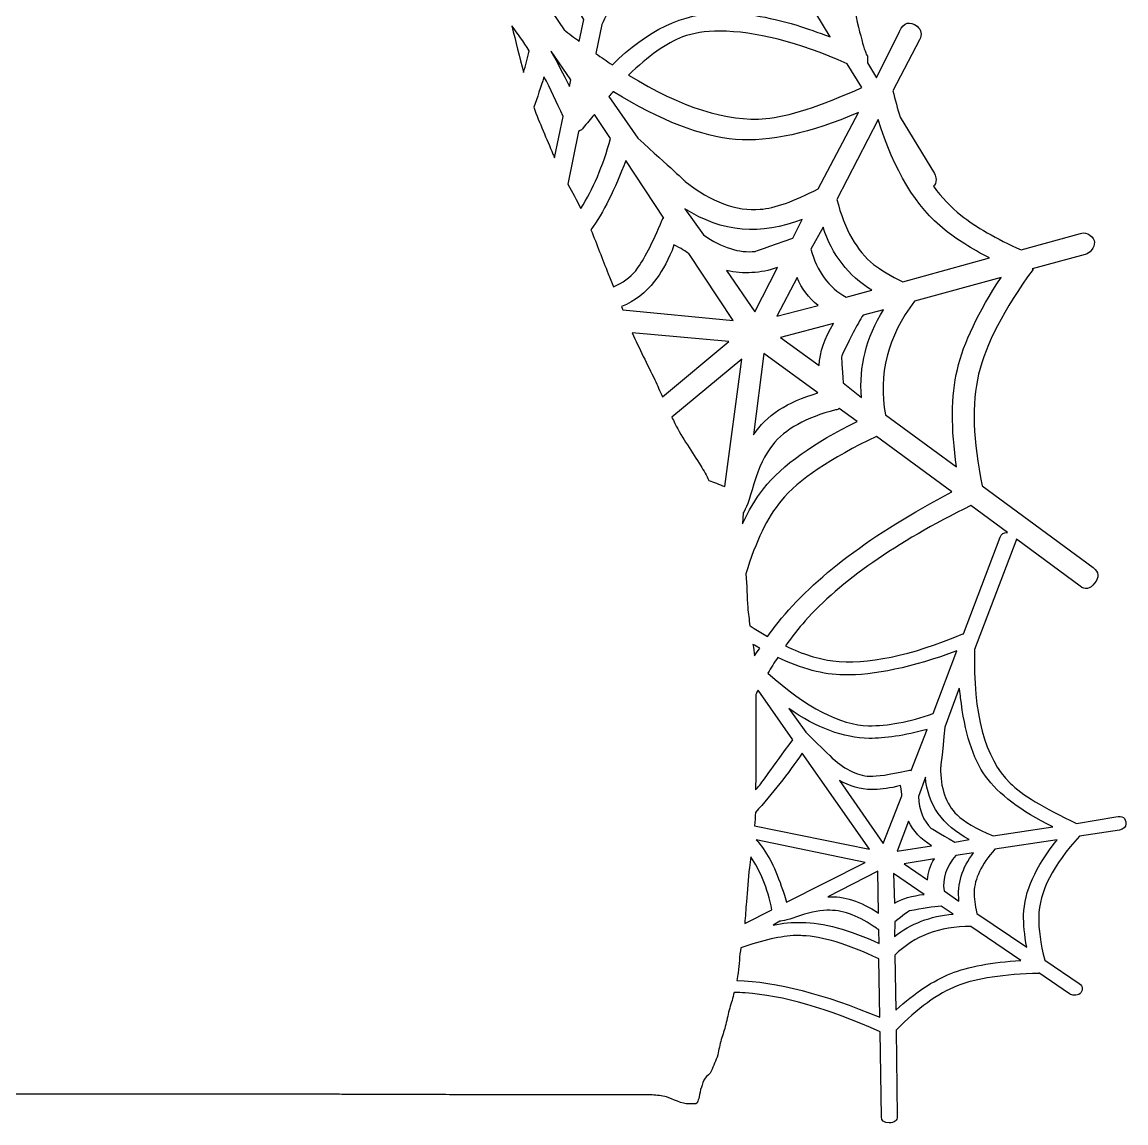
# Model space of a CAD drawing. Header units: centimetres. Extents: x -9.9 to 11.2, y -1.9 to 8.5.
# Drawn here: x 5.94 to 11.21, y -1.93 to 3.33 of the extents above; entities that cross this region are included whole.
import ezdxf

# ---------------------------------------------------------------- set-up
doc = ezdxf.new("R2010")
doc.units = ezdxf.units.CM
doc.header["$MEASUREMENT"] = 0
doc.layers.add('Layer 1', color=7, linetype='Continuous')

msp = doc.modelspace()

# ---------------------------------------------------------------- linework, layer by layer
at = {"layer": 'Layer 1', "lineweight": 25}
for points, knots in [([(8.5357, 8.49544), (8.49438, 8.49543), (8.47906, 8.47846), (8.48857, 8.44417), (8.48857, 8.44417), (8.48857, 8.44417), (8.54066, 8.2507), (8.54066, 8.2507), (8.54066, 8.2507), (8.50965, 8.20299), (8.48001, 8.15968), (8.45136, 8.12089), (8.45136, 8.12089), (8.42436, 8.15198), (8.39675, 8.18154), (8.36702, 8.20522), (8.36702, 8.20522), (8.30208, 8.25696), (8.23774, 8.32488), (8.16115, 8.35901), (8.16115, 8.35901), (8.10318, 8.38483), (8.05154, 8.41667), (7.98751, 8.43012), (7.98751, 8.43012), (7.92684, 8.44286), (7.87458, 8.46319), (7.8114, 8.46319), (7.8114, 8.46319), (7.76143, 8.46319), (7.71172, 8.46319), (7.66174, 8.46319), (7.66174, 8.46319), (7.63565, 8.46319), (7.58472, 8.45205), (7.56253, 8.46319), (7.56253, 8.46319), (7.54823, 8.47036), (7.52774, 8.46548), (7.50548, 8.45575), (7.50548, 8.45575), (7.50548, 8.45575), (7.50548, 8.49213), (7.50548, 8.49213), (7.50548, 8.49213), (7.50548, 8.49213), (-9.88178, 8.49213), (-9.88178, 8.49213), (-9.88178, 8.49213), (-9.88178, 8.49213), (-9.88178, -1.78859), (-9.88178, -1.78859), (-9.88178, -1.78859), (-9.88178, -1.78859), (7.44016, -1.78859), (7.44016, -1.78859), (7.44016, -1.78859), (7.45581, -1.7889), (7.47147, -1.78941), (7.48729, -1.78941), (7.48729, -1.78941), (7.53398, -1.78941), (7.58115, -1.78941), (7.62785, -1.78941), (7.62785, -1.78941), (7.66717, -1.78941), (7.70593, -1.78941), (7.74525, -1.78941), (7.74525, -1.78941), (7.77802, -1.78941), (7.81088, -1.78941), (7.84365, -1.78941), (7.84365, -1.78941), (7.87066, -1.78941), (7.89767, -1.78885), (7.92467, -1.78941), (7.92467, -1.78941), (7.97231, -1.79041), (8.01996, -1.7919), (8.06771, -1.79189), (8.06771, -1.79189), (8.11236, -1.79189), (8.15701, -1.7919), (8.20166, -1.79189), (8.20166, -1.79189), (8.23402, -1.79189), (8.26604, -1.7919), (8.2984, -1.79189), (8.2984, -1.79189), (8.34346, -1.79189), (8.38811, -1.7919), (8.43317, -1.79189), (8.43317, -1.79189), (8.46594, -1.79189), (8.49879, -1.7919), (8.53156, -1.79189), (8.53156, -1.79189), (8.56761, -1.79189), (8.60383, -1.7919), (8.63988, -1.79189), (8.63988, -1.79189), (8.6919, -1.79189), (8.74412, -1.7919), (8.79615, -1.79189), (8.79615, -1.79189), (8.82605, -1.79189), (8.85554, -1.7919), (8.88544, -1.79189), (8.88544, -1.79189), (8.90439, -1.79189), (8.92611, -1.78949), (8.94497, -1.79189), (8.94497, -1.79189), (8.96898, -1.79496), (8.9913, -1.79382), (9.01443, -1.80099), (9.01443, -1.80099), (9.04165, -1.80943), (9.09203, -1.83717), (9.12026, -1.83406), (9.12026, -1.83406), (9.13075, -1.83291), (9.15779, -1.8389), (9.16077, -1.8291), (9.16077, -1.8291), (9.16419, -1.81787), (9.16738, -1.81137), (9.16987, -1.80099), (9.16987, -1.80099), (9.17346, -1.786), (9.17425, -1.76961), (9.18062, -1.75469), (9.18062, -1.75469), (9.18539, -1.7435), (9.18978, -1.72216), (9.19881, -1.71169), (9.19881, -1.71169), (9.20651, -1.70277), (9.22333, -1.68934), (9.22775, -1.67862), (9.22775, -1.67862), (9.23278, -1.66643), (9.23836, -1.65259), (9.24346, -1.63976), (9.24346, -1.63976), (9.2485, -1.62705), (9.25588, -1.61511), (9.25917, -1.60007), (9.25917, -1.60007), (9.26441, -1.57612), (9.26857, -1.55038), (9.2757, -1.52731), (9.2757, -1.52731), (9.28341, -1.50241), (9.29103, -1.48131), (9.2972, -1.45538), (9.2972, -1.45538), (9.30359, -1.42852), (9.30905, -1.40371), (9.31622, -1.37766), (9.31622, -1.37766), (9.32322, -1.3522), (9.33122, -1.32797), (9.33689, -1.30242), (9.33689, -1.30242), (9.3555, -1.30269), (9.37363, -1.3036), (9.39063, -1.3049), (9.39063, -1.3049), (9.56737, -1.3163), (9.78283, -1.37815), (10.03555, -1.4901), (10.03555, -1.4901), (10.03555, -1.4901), (10.04051, -1.89607), (10.04051, -1.89607), (10.04051, -1.89607), (10.04006, -1.91508), (10.0525, -1.92459), (10.07772, -1.92501), (10.07772, -1.92501), (10.10302, -1.92544), (10.11607, -1.91472), (10.11658, -1.89359), (10.11658, -1.89359), (10.11658, -1.89359), (10.11162, -1.48184), (10.11162, -1.48184), (10.11162, -1.48184), (10.21273, -1.37795), (10.30949, -1.30746), (10.40266, -1.271), (10.40266, -1.271), (10.49583, -1.23453), (10.62593, -1.21498), (10.79292, -1.21147), (10.79292, -1.21147), (10.79292, -1.21147), (10.79292, -1.20816), (10.79292, -1.20816), (10.79292, -1.20816), (10.79292, -1.20816), (10.93844, -1.30903), (10.93844, -1.30903), (10.93844, -1.30903), (10.9459, -1.31334), (10.95321, -1.31552), (10.96077, -1.31564), (10.96077, -1.31564), (10.98607, -1.31607), (10.99912, -1.30529), (10.99963, -1.28423), (10.99963, -1.28423), (10.99988, -1.27366), (10.99552, -1.2659), (10.98557, -1.25942), (10.98557, -1.25942), (10.98557, -1.25942), (10.82104, -1.14863), (10.82104, -1.14863), (10.82104, -1.14863), (10.80021, -1.06803), (10.79072, -0.99894), (10.7921, -0.94192), (10.7921, -0.94192), (10.79499, -0.82163), (10.85999, -0.69308), (10.98723, -0.55579), (10.98723, -0.55579), (10.98723, -0.55579), (11.1774, -0.52686), (11.1774, -0.52686), (11.1774, -0.52686), (11.1977, -0.52301), (11.20758, -0.51314), (11.20799, -0.49626), (11.20799, -0.49626), (11.20865, -0.46881), (11.19304, -0.45743), (11.16003, -0.46319), (11.16003, -0.46319), (11.16003, -0.46319), (10.97317, -0.49544), (10.97317, -0.49544), (10.97317, -0.49544), (10.81561, -0.42099), (10.71001, -0.35649), (10.65567, -0.30279), (10.65567, -0.30279), (10.53466, -0.1846), (10.47793, 0.02811), (10.48535, 0.33635), (10.48535, 0.33635), (10.48535, 0.33635), (10.68296, 0.85311), (10.68296, 0.85311), (10.68296, 0.85311), (10.68421, 0.85627), (10.68566, 0.85942), (10.68626, 0.86221), (10.68626, 0.86221), (10.68626, 0.86221), (10.98971, 0.63814), (10.98971, 0.63814), (10.98971, 0.63814), (11.01355, 0.61928), (11.03688, 0.62402), (11.05916, 0.65219), (11.05916, 0.65219), (11.0815, 0.68045), (11.07906, 0.70564), (11.05255, 0.72661), (11.05255, 0.72661), (11.05255, 0.72661), (10.52255, 1.1177), (10.52255, 1.1177), (10.52255, 1.1177), (10.47717, 1.3325), (10.47141, 1.51024), (10.50519, 1.651), (10.50519, 1.651), (10.53895, 1.79175), (10.62539, 1.9586), (10.76481, 2.15122), (10.76481, 2.15122), (10.76481, 2.15122), (10.76068, 2.15453), (10.76068, 2.15453), (10.76068, 2.15453), (10.76068, 2.15453), (11.01451, 2.22233), (11.01451, 2.22233), (11.01451, 2.22233), (11.02644, 2.22662), (11.03594, 2.2329), (11.04262, 2.24135), (11.04262, 2.24135), (11.06496, 2.26961), (11.06327, 2.29403), (11.03684, 2.31493), (11.03684, 2.31493), (11.02357, 2.32542), (11.0082, 2.32822), (10.99136, 2.3232), (10.99136, 2.3232), (10.99136, 2.3232), (10.70859, 2.24383), (10.70859, 2.24383), (10.70859, 2.24383), (10.58783, 2.29799), (10.4924, 2.35345), (10.42085, 2.41002), (10.42085, 2.41002), (10.3727, 2.44809), (10.32884, 2.49402), (10.28939, 2.5481), (10.28939, 2.5481), (10.29745, 2.55484), (10.30179, 2.56594), (10.30179, 2.58117), (10.30179, 2.58117), (10.30179, 2.59038), (10.29933, 2.59934), (10.29352, 2.60846), (10.29352, 2.60846), (10.29352, 2.60846), (10.12981, 2.87883), (10.12981, 2.87883), (10.12981, 2.87883), (10.11736, 2.91855), (10.10624, 2.96004), (10.09591, 3.00368), (10.09591, 3.00368), (10.09591, 3.00368), (10.22324, 3.24676), (10.22324, 3.24676), (10.22324, 3.24676), (10.23583, 3.27349), (10.23202, 3.29533), (10.21084, 3.31208), (10.21084, 3.31208), (10.17639, 3.33931), (10.14842, 3.33107), (10.12733, 3.28811), (10.12733, 3.28811), (10.12733, 3.28811), (10.01654, 3.06652), (10.01654, 3.06652), (10.01654, 3.06652), (10.01654, 3.06652), (9.97354, 3.13845), (9.97354, 3.13845), (9.97354, 3.13845), (9.97354, 3.13845), (9.97354, 3.14931), (9.97354, 3.1707), (9.97354, 3.1707), (9.96201, 3.18288), (9.93742, 3.27376), (9.89995, 3.44437), (9.89995, 3.44437), (9.85386, 3.64846), (9.83511, 3.81501), (9.84373, 3.94295), (9.84373, 3.94295), (9.85525, 4.15624), (9.93403, 4.41654), (10.08103, 4.7243), (10.08103, 4.7243), (10.08103, 4.7243), (10.635, 4.74249), (10.635, 4.74249), (10.635, 4.74249), (10.66095, 4.74248), (10.67386, 4.75756), (10.67386, 4.78796), (10.67386, 4.78796), (10.67386, 4.81846), (10.65889, 4.83426), (10.63004, 4.83426), (10.63004, 4.83426), (10.63004, 4.83426), (10.06863, 4.81525), (10.06863, 4.81525), (10.06863, 4.81525), (9.92453, 4.93407), (9.82618, 5.04965), (9.77428, 5.16086), (9.77428, 5.16086), (9.72237, 5.27206), (9.69195, 5.42773), (9.68333, 5.62884), (9.68333, 5.62884), (9.68333, 5.62884), (9.67919, 5.62884), (9.67919, 5.62884), (9.67919, 5.62884), (9.67919, 5.62884), (9.81314, 5.80743), (9.81314, 5.80743), (9.81314, 5.80743), (9.81885, 5.81654), (9.8214, 5.8256), (9.82141, 5.83472), (9.82141, 5.83472), (9.8214, 5.86521), (9.80717, 5.88019), (9.77841, 5.8802), (9.77841, 5.8802), (9.76398, 5.88019), (9.7523, 5.87418), (9.74368, 5.862), (9.74368, 5.862), (9.74368, 5.862), (9.59734, 5.66109), (9.59734, 5.66109), (9.59734, 5.66109), (9.48781, 5.63365), (9.39407, 5.61974), (9.31622, 5.61975), (9.31622, 5.61975), (9.15198, 5.61974), (8.97402, 5.69449), (8.78374, 5.84381), (8.78374, 5.84381), (8.78374, 5.84381), (8.76721, 5.93063), (8.76721, 5.93063), (8.76721, 5.93063), (8.83924, 5.97809), (8.90685, 6.01171), (8.96978, 6.03068), (8.96978, 6.03068), (9.0238, 6.04653), (9.08867, 6.05465), (9.16491, 6.05465), (9.16491, 6.05465), (9.35239, 6.05465), (9.5765, 6.00963), (9.83712, 5.91988), (9.83712, 5.91988), (9.83712, 5.91988), (10.21911, 5.42544), (10.21911, 5.42544), (10.21911, 5.42544), (10.22861, 5.41232), (10.24299, 5.4056), (10.2621, 5.4056), (10.2621, 5.4056), (10.29071, 5.4056), (10.30509, 5.41749), (10.3051, 5.44115), (10.3051, 5.44115), (10.30509, 5.44912), (10.30157, 5.45724), (10.29518, 5.46513), (10.29518, 5.46513), (10.29518, 5.46513), (9.94212, 5.92402), (9.94212, 5.92402), (9.94212, 5.92402), (9.94212, 5.92402), (9.94212, 5.93361), (9.94212, 5.95213), (9.94212, 5.95213), (9.92941, 5.96267), (9.90241, 6.04172), (9.86109, 6.18943), (9.86109, 6.18943), (9.81027, 6.36612), (9.78957, 6.50944), (9.79908, 6.6202), (9.79908, 6.6202), (9.81178, 6.80486), (9.89911, 7.03092), (10.06118, 7.29737), (10.06118, 7.29737), (10.06118, 7.29737), (10.67138, 7.31308), (10.67138, 7.31308), (10.67138, 7.31308), (10.67138, 7.31308), (10.67221, 7.31308), (10.67221, 7.31308), (10.67221, 7.31308), (10.70081, 7.31308), (10.71437, 7.32644), (10.71438, 7.35277), (10.71438, 7.35277), (10.71437, 7.37917), (10.69905, 7.39163), (10.66725, 7.39163), (10.66725, 7.39163), (10.66725, 7.39163), (10.04713, 7.37592), (10.04713, 7.37592), (10.04713, 7.37592), (9.88826, 7.47879), (9.78023, 7.57895), (9.72301, 7.67523), (9.72301, 7.67523), (9.66579, 7.7715), (9.63247, 7.90625), (9.62297, 8.08037), (9.62297, 8.08037), (9.62297, 8.08037), (9.61801, 8.08037), (9.61801, 8.08037), (9.61801, 8.08037), (9.61801, 8.08037), (9.76601, 8.23499), (9.76601, 8.23499), (9.76601, 8.23499), (9.77231, 8.24287), (9.7751, 8.25025), (9.7751, 8.25814), (9.7751, 8.25814), (9.7751, 8.28454), (9.75969, 8.29782), (9.72798, 8.29783), (9.72798, 8.29783), (9.71207, 8.29782), (9.69944, 8.29266), (9.68994, 8.28212), (9.68994, 8.28212), (9.68994, 8.28212), (9.52788, 8.10848), (9.52788, 8.10848), (9.52788, 8.10848), (9.40713, 8.08473), (9.30366, 8.0721), (9.21783, 8.0721), (9.21783, 8.0721), (9.03674, 8.0721), (8.84139, 8.13713), (8.63161, 8.26641), (8.63161, 8.26641), (8.63161, 8.26641), (8.58365, 8.46402), (8.58365, 8.46402), (8.58365, 8.46402), (8.57735, 8.4851), (8.56111, 8.49543), (8.5357, 8.49544)], [0, 0, 0, 0, 0.0072993, 0.0072993, 0.0072993, 0.0072993, 0.0145985, 0.0145985, 0.0145985, 0.0145985, 0.0218978, 0.0218978, 0.0218978, 0.0218978, 0.0291971, 0.0291971, 0.0291971, 0.0291971, 0.0364964, 0.0364964, 0.0364964, 0.0364964, 0.0437956, 0.0437956, 0.0437956, 0.0437956, 0.0510949, 0.0510949, 0.0510949, 0.0510949, 0.0583942, 0.0583942, 0.0583942, 0.0583942, 0.0656934, 0.0656934, 0.0656934, 0.0656934, 0.0729927, 0.0729927, 0.0729927, 0.0729927, 0.080292, 0.080292, 0.080292, 0.080292, 0.0875912, 0.0875912, 0.0875912, 0.0875912, 0.0948905, 0.0948905, 0.0948905, 0.0948905, 0.1021898, 0.1021898, 0.1021898, 0.1021898, 0.1094891, 0.1094891, 0.1094891, 0.1094891, 0.1167883, 0.1167883, 0.1167883, 0.1167883, 0.1240876, 0.1240876, 0.1240876, 0.1240876, 0.1313869, 0.1313869, 0.1313869, 0.1313869, 0.1386861, 0.1386861, 0.1386861, 0.1386861, 0.1459854, 0.1459854, 0.1459854, 0.1459854, 0.1532847, 0.1532847, 0.1532847, 0.1532847, 0.1605839, 0.1605839, 0.1605839, 0.1605839, 0.1678832, 0.1678832, 0.1678832, 0.1678832, 0.1751825, 0.1751825, 0.1751825, 0.1751825, 0.1824818, 0.1824818, 0.1824818, 0.1824818, 0.189781, 0.189781, 0.189781, 0.189781, 0.1970803, 0.1970803, 0.1970803, 0.1970803, 0.2043796, 0.2043796, 0.2043796, 0.2043796, 0.2116788, 0.2116788, 0.2116788, 0.2116788, 0.2189781, 0.2189781, 0.2189781, 0.2189781, 0.2262774, 0.2262774, 0.2262774, 0.2262774, 0.2335766, 0.2335766, 0.2335766, 0.2335766, 0.2408759, 0.2408759, 0.2408759, 0.2408759, 0.2481752, 0.2481752, 0.2481752, 0.2481752, 0.2554745, 0.2554745, 0.2554745, 0.2554745, 0.2627737, 0.2627737, 0.2627737, 0.2627737, 0.270073, 0.270073, 0.270073, 0.270073, 0.2773723, 0.2773723, 0.2773723, 0.2773723, 0.2846715, 0.2846715, 0.2846715, 0.2846715, 0.2919708, 0.2919708, 0.2919708, 0.2919708, 0.2992701, 0.2992701, 0.2992701, 0.2992701, 0.3065693, 0.3065693, 0.3065693, 0.3065693, 0.3138686, 0.3138686, 0.3138686, 0.3138686, 0.3211679, 0.3211679, 0.3211679, 0.3211679, 0.3284672, 0.3284672, 0.3284672, 0.3284672, 0.3357664, 0.3357664, 0.3357664, 0.3357664, 0.3430657, 0.3430657, 0.3430657, 0.3430657, 0.350365, 0.350365, 0.350365, 0.350365, 0.3576642, 0.3576642, 0.3576642, 0.3576642, 0.3649635, 0.3649635, 0.3649635, 0.3649635, 0.3722628, 0.3722628, 0.3722628, 0.3722628, 0.379562, 0.379562, 0.379562, 0.379562, 0.3868613, 0.3868613, 0.3868613, 0.3868613, 0.3941606, 0.3941606, 0.3941606, 0.3941606, 0.4014599, 0.4014599, 0.4014599, 0.4014599, 0.4087591, 0.4087591, 0.4087591, 0.4087591, 0.4160584, 0.4160584, 0.4160584, 0.4160584, 0.4233577, 0.4233577, 0.4233577, 0.4233577, 0.4306569, 0.4306569, 0.4306569, 0.4306569, 0.4379562, 0.4379562, 0.4379562, 0.4379562, 0.4452555, 0.4452555, 0.4452555, 0.4452555, 0.4525547, 0.4525547, 0.4525547, 0.4525547, 0.459854, 0.459854, 0.459854, 0.459854, 0.4671533, 0.4671533, 0.4671533, 0.4671533, 0.4744526, 0.4744526, 0.4744526, 0.4744526, 0.4817518, 0.4817518, 0.4817518, 0.4817518, 0.4890511, 0.4890511, 0.4890511, 0.4890511, 0.4963504, 0.4963504, 0.4963504, 0.4963504, 0.5036496, 0.5036496, 0.5036496, 0.5036496, 0.5109489, 0.5109489, 0.5109489, 0.5109489, 0.5182482, 0.5182482, 0.5182482, 0.5182482, 0.5255474, 0.5255474, 0.5255474, 0.5255474, 0.5328467, 0.5328467, 0.5328467, 0.5328467, 0.540146, 0.540146, 0.540146, 0.540146, 0.5474453, 0.5474453, 0.5474453, 0.5474453, 0.5547445, 0.5547445, 0.5547445, 0.5547445, 0.5620438, 0.5620438, 0.5620438, 0.5620438, 0.5693431, 0.5693431, 0.5693431, 0.5693431, 0.5766423, 0.5766423, 0.5766423, 0.5766423, 0.5839416, 0.5839416, 0.5839416, 0.5839416, 0.5912409, 0.5912409, 0.5912409, 0.5912409, 0.5985401, 0.5985401, 0.5985401, 0.5985401, 0.6058394, 0.6058394, 0.6058394, 0.6058394, 0.6131387, 0.6131387, 0.6131387, 0.6131387, 0.620438, 0.620438, 0.620438, 0.620438, 0.6277372, 0.6277372, 0.6277372, 0.6277372, 0.6350365, 0.6350365, 0.6350365, 0.6350365, 0.6423358, 0.6423358, 0.6423358, 0.6423358, 0.649635, 0.649635, 0.649635, 0.649635, 0.6569343, 0.6569343, 0.6569343, 0.6569343, 0.6642336, 0.6642336, 0.6642336, 0.6642336, 0.6715328, 0.6715328, 0.6715328, 0.6715328, 0.6788321, 0.6788321, 0.6788321, 0.6788321, 0.6861314, 0.6861314, 0.6861314, 0.6861314, 0.6934307, 0.6934307, 0.6934307, 0.6934307, 0.7007299, 0.7007299, 0.7007299, 0.7007299, 0.7080292, 0.7080292, 0.7080292, 0.7080292, 0.7153285, 0.7153285, 0.7153285, 0.7153285, 0.7226277, 0.7226277, 0.7226277, 0.7226277, 0.729927, 0.729927, 0.729927, 0.729927, 0.7372263, 0.7372263, 0.7372263, 0.7372263, 0.7445255, 0.7445255, 0.7445255, 0.7445255, 0.7518248, 0.7518248, 0.7518248, 0.7518248, 0.7591241, 0.7591241, 0.7591241, 0.7591241, 0.7664234, 0.7664234, 0.7664234, 0.7664234, 0.7737226, 0.7737226, 0.7737226, 0.7737226, 0.7810219, 0.7810219, 0.7810219, 0.7810219, 0.7883212, 0.7883212, 0.7883212, 0.7883212, 0.7956204, 0.7956204, 0.7956204, 0.7956204, 0.8029197, 0.8029197, 0.8029197, 0.8029197, 0.810219, 0.810219, 0.810219, 0.810219, 0.8175182, 0.8175182, 0.8175182, 0.8175182, 0.8248175, 0.8248175, 0.8248175, 0.8248175, 0.8321168, 0.8321168, 0.8321168, 0.8321168, 0.8394161, 0.8394161, 0.8394161, 0.8394161, 0.8467153, 0.8467153, 0.8467153, 0.8467153, 0.8540146, 0.8540146, 0.8540146, 0.8540146, 0.8613139, 0.8613139, 0.8613139, 0.8613139, 0.8686131, 0.8686131, 0.8686131, 0.8686131, 0.8759124, 0.8759124, 0.8759124, 0.8759124, 0.8832117, 0.8832117, 0.8832117, 0.8832117, 0.8905109, 0.8905109, 0.8905109, 0.8905109, 0.8978102, 0.8978102, 0.8978102, 0.8978102, 0.9051095, 0.9051095, 0.9051095, 0.9051095, 0.9124088, 0.9124088, 0.9124088, 0.9124088, 0.919708, 0.919708, 0.919708, 0.919708, 0.9270073, 0.9270073, 0.9270073, 0.9270073, 0.9343066, 0.9343066, 0.9343066, 0.9343066, 0.9416058, 0.9416058, 0.9416058, 0.9416058, 0.9489051, 0.9489051, 0.9489051, 0.9489051, 0.9562044, 0.9562044, 0.9562044, 0.9562044, 0.9635036, 0.9635036, 0.9635036, 0.9635036, 0.9708029, 0.9708029, 0.9708029, 0.9708029, 0.9781022, 0.9781022, 0.9781022, 0.9781022, 0.9854015, 0.9854015, 0.9854015, 0.9854015, 1, 1, 1, 1]), ([(8.20249, 3.77345), (8.24097, 3.75913), (8.27482, 3.74206), (8.30419, 3.72301), (8.30419, 3.72301), (8.40218, 3.65904), (8.50761, 3.53317), (8.62003, 3.34433), (8.62003, 3.34433), (8.62003, 3.34433), (8.59771, 3.24015), (8.59771, 3.24015), (8.59771, 3.24015), (8.57387, 3.2581), (8.54931, 3.27629), (8.52495, 3.29555), (8.52495, 3.29555), (8.52495, 3.29555), (8.20249, 3.77345), (8.20249, 3.77345)], [0, 0, 0, 0, 0.1666667, 0.1666667, 0.1666667, 0.1666667, 0.3333333, 0.3333333, 0.3333333, 0.3333333, 0.5, 0.5, 0.5, 0.5, 0.6666667, 0.6666667, 0.6666667, 0.6666667, 1, 1, 1, 1]), ([(9.11695, 3.77841), (9.23518, 3.77841), (9.38263, 3.7375), (9.55848, 3.65521), (9.55848, 3.65521), (9.55848, 3.65521), (9.79577, 3.26165), (9.79577, 3.26165), (9.79577, 3.26165), (9.73806, 3.28294), (9.68519, 3.30179), (9.6362, 3.31704), (9.6362, 3.31704), (9.49501, 3.35972), (9.37329, 3.37882), (9.2724, 3.37575), (9.2724, 3.37575), (9.09525, 3.37575), (8.92329, 3.2938), (8.75563, 3.12853), (8.75563, 3.12853), (8.7296, 3.14576), (8.70298, 3.16332), (8.67626, 3.18227), (8.67626, 3.18227), (8.67626, 3.18227), (8.70602, 3.32118), (8.70602, 3.32118), (8.70602, 3.32118), (8.73778, 3.39128), (8.76821, 3.46011), (8.79697, 3.52706), (8.79697, 3.52706), (8.84597, 3.63073), (8.89761, 3.70053), (8.95242, 3.73707), (8.95242, 3.73707), (8.99569, 3.7645), (9.05071, 3.77841), (9.11695, 3.77841)], [0, 0, 0, 0, 0.0909091, 0.0909091, 0.0909091, 0.0909091, 0.1818182, 0.1818182, 0.1818182, 0.1818182, 0.2727273, 0.2727273, 0.2727273, 0.2727273, 0.3636364, 0.3636364, 0.3636364, 0.3636364, 0.4545455, 0.4545455, 0.4545455, 0.4545455, 0.5454545, 0.5454545, 0.5454545, 0.5454545, 0.6363636, 0.6363636, 0.6363636, 0.6363636, 0.7272727, 0.7272727, 0.7272727, 0.7272727, 0.8181818, 0.8181818, 0.8181818, 0.8181818, 1, 1, 1, 1]), ([(8.27525, 3.31374), (8.30329, 3.27835), (8.33122, 3.23846), (8.35876, 3.19467), (8.35876, 3.19467), (8.3501, 3.15937), (8.34093, 3.12457), (8.33147, 3.09132), (8.33147, 3.09132), (8.31191, 3.16548), (8.29356, 3.23917), (8.27525, 3.31374)], [0, 0, 0, 0, 0.25, 0.25, 0.25, 0.25, 0.5, 0.5, 0.5, 0.5, 1, 1, 1, 1]), ([(9.26826, 3.28893), (9.4383, 3.28893), (9.64126, 3.23716), (9.87763, 3.13349), (9.87763, 3.13349), (9.87763, 3.13349), (9.94708, 3.01939), (9.94708, 3.01939), (9.94708, 3.01939), (9.74631, 2.93007), (9.59323, 2.88028), (9.4882, 2.87139), (9.4882, 2.87139), (9.30435, 2.85473), (9.08567, 2.92465), (8.83335, 3.07892), (8.83335, 3.07892), (8.92691, 3.1705), (9.01322, 3.23166), (9.09132, 3.26165), (9.09132, 3.26165), (9.14032, 3.27996), (9.19912, 3.28893), (9.26826, 3.28893)], [0, 0, 0, 0, 0.1428571, 0.1428571, 0.1428571, 0.1428571, 0.2857143, 0.2857143, 0.2857143, 0.2857143, 0.4285714, 0.4285714, 0.4285714, 0.4285714, 0.5714286, 0.5714286, 0.5714286, 0.5714286, 0.7142857, 0.7142857, 0.7142857, 0.7142857, 1, 1, 1, 1]), ([(8.46376, 3.19302), (8.46376, 3.19302), (8.55719, 3.05577), (8.55719, 3.05577), (8.55719, 3.05577), (8.55719, 3.05577), (8.55058, 3.02435), (8.55058, 3.02435), (8.55058, 3.02435), (8.52176, 3.08452), (8.4924, 3.13951), (8.46294, 3.19054), (8.46294, 3.19054), (8.46316, 3.1914), (8.46353, 3.19216), (8.46376, 3.19302)], [0, 0, 0, 0, 0.2, 0.2, 0.2, 0.2, 0.4, 0.4, 0.4, 0.4, 0.6, 0.6, 0.6, 0.6, 1, 1, 1, 1]), ([(8.42904, 3.07148), (8.45975, 3.01365), (8.48992, 2.95074), (8.51999, 2.88214), (8.51999, 2.88214), (8.51999, 2.88214), (8.47947, 2.68452), (8.47947, 2.68452), (8.47947, 2.68452), (8.47708, 2.69005), (8.4743, 2.69551), (8.47203, 2.70106), (8.47203, 2.70106), (8.44162, 2.77557), (8.40754, 2.84981), (8.38025, 2.92596), (8.38025, 2.92596), (8.39702, 2.97251), (8.4136, 3.02037), (8.42904, 3.07148)], [0, 0, 0, 0, 0.1666667, 0.1666667, 0.1666667, 0.1666667, 0.3333333, 0.3333333, 0.3333333, 0.3333333, 0.5, 0.5, 0.5, 0.5, 0.6666667, 0.6666667, 0.6666667, 0.6666667, 1, 1, 1, 1]), ([(8.75894, 3.00037), (8.75957, 2.9999), (8.76085, 2.99917), (8.76142, 2.99872), (8.76142, 2.99872), (8.98809, 2.86067), (9.18255, 2.78532), (9.34433, 2.77217), (9.34433, 2.77217), (9.5061, 2.75901), (9.70164, 2.80141), (9.93055, 2.90033), (9.93055, 2.90033), (9.93055, 2.90033), (9.73872, 2.5357), (9.73872, 2.5357), (9.73872, 2.5357), (9.62264, 2.47611), (9.53045, 2.44345), (9.46174, 2.43813), (9.46174, 2.43813), (9.34816, 2.42851), (9.22879, 2.47305), (9.10372, 2.57042), (9.10372, 2.57042), (9.1067, 2.57008), (9.03164, 2.63895), (8.87717, 2.77713), (8.87717, 2.77713), (8.87717, 2.77713), (8.7391, 2.97639), (8.7391, 2.97639), (8.7391, 2.97639), (8.74567, 2.98442), (8.75236, 2.9923), (8.75894, 3.00037)], [0, 0, 0, 0, 0.1, 0.1, 0.1, 0.1, 0.2, 0.2, 0.2, 0.2, 0.3, 0.3, 0.3, 0.3, 0.4, 0.4, 0.4, 0.4, 0.5, 0.5, 0.5, 0.5, 0.6, 0.6, 0.6, 0.6, 0.7, 0.7, 0.7, 0.7, 0.8, 0.8, 0.8, 0.8, 1, 1, 1, 1]), ([(8.66964, 2.89123), (8.66964, 2.89123), (8.74736, 2.7763), (8.74736, 2.7763), (8.74736, 2.7763), (8.71026, 2.64428), (8.66237, 2.53321), (8.60515, 2.44227), (8.60515, 2.44227), (8.58509, 2.48114), (8.56373, 2.51915), (8.54231, 2.55802), (8.54231, 2.55802), (8.54231, 2.55802), (8.59357, 2.80937), (8.59357, 2.80937), (8.59357, 2.80937), (8.6051, 2.81542), (8.61299, 2.82143), (8.6159, 2.82756), (8.6159, 2.82756), (8.63378, 2.84855), (8.65176, 2.86988), (8.66964, 2.89123)], [0, 0, 0, 0, 0.1428571, 0.1428571, 0.1428571, 0.1428571, 0.2857143, 0.2857143, 0.2857143, 0.2857143, 0.4285714, 0.4285714, 0.4285714, 0.4285714, 0.5714286, 0.5714286, 0.5714286, 0.5714286, 0.7142857, 0.7142857, 0.7142857, 0.7142857, 1, 1, 1, 1]), ([(10.02563, 2.86643), (10.10059, 2.62374), (10.20702, 2.44783), (10.34479, 2.33891), (10.34479, 2.33891), (10.4004, 2.29494), (10.47113, 2.25043), (10.55645, 2.20579), (10.55645, 2.20579), (10.55645, 2.20579), (10.14304, 2.09169), (10.14304, 2.09169), (10.14304, 2.09169), (10.08383, 2.12016), (10.03774, 2.14797), (10.00331, 2.1752), (10.00331, 2.1752), (9.92383, 2.23803), (9.86496, 2.34138), (9.82802, 2.48526), (9.82802, 2.48526), (9.82802, 2.48526), (10.02563, 2.86643), (10.02563, 2.86643)], [0, 0, 0, 0, 0.1428571, 0.1428571, 0.1428571, 0.1428571, 0.2857143, 0.2857143, 0.2857143, 0.2857143, 0.4285714, 0.4285714, 0.4285714, 0.4285714, 0.5714286, 0.5714286, 0.5714286, 0.5714286, 0.7142857, 0.7142857, 0.7142857, 0.7142857, 1, 1, 1, 1]), ([(8.8193, 2.6713), (8.8193, 2.6713), (9.00202, 2.39596), (9.00202, 2.39596), (9.00202, 2.39596), (8.99717, 2.39531), (8.99132, 2.38537), (8.98549, 2.36702), (8.98549, 2.36702), (8.93788, 2.25779), (8.89845, 2.18407), (8.86725, 2.14461), (8.86725, 2.14461), (8.84014, 2.11286), (8.80491, 2.08748), (8.76142, 2.06771), (8.76142, 2.06771), (8.753, 2.08865), (8.74432, 2.10965), (8.73579, 2.13055), (8.73579, 2.13055), (8.70777, 2.19917), (8.68224, 2.27048), (8.65311, 2.33974), (8.65311, 2.33974), (8.71282, 2.42226), (8.7684, 2.53289), (8.8193, 2.6713)], [0, 0, 0, 0, 0.125, 0.125, 0.125, 0.125, 0.25, 0.25, 0.25, 0.25, 0.375, 0.375, 0.375, 0.375, 0.5, 0.5, 0.5, 0.5, 0.625, 0.625, 0.625, 0.625, 0.75, 0.75, 0.75, 0.75, 1, 1, 1, 1]), ([(9.10207, 2.44061), (9.27969, 2.32777), (9.46586, 2.31114), (9.66183, 2.39018), (9.66183, 2.39018), (9.66183, 2.39018), (9.61801, 2.30088), (9.61801, 2.30088), (9.61801, 2.30088), (9.49809, 2.25805), (9.43776, 2.23721), (9.43776, 2.23721), (9.43776, 2.23721), (9.36195, 2.2284), (9.27984, 2.2544), (9.19054, 2.31576), (9.19054, 2.31576), (9.19054, 2.31576), (9.10207, 2.44061), (9.10207, 2.44061)], [0, 0, 0, 0, 0.1666667, 0.1666667, 0.1666667, 0.1666667, 0.3333333, 0.3333333, 0.3333333, 0.3333333, 0.5, 0.5, 0.5, 0.5, 0.6666667, 0.6666667, 0.6666667, 0.6666667, 1, 1, 1, 1]), ([(9.76188, 2.35214), (9.80507, 2.22166), (9.88279, 2.12158), (9.99504, 2.05118), (9.99504, 2.05118), (9.99504, 2.05118), (9.87184, 2.01811), (9.87184, 2.01811), (9.87184, 2.01811), (9.78878, 2.06543), (9.73269, 2.14184), (9.704, 2.24714), (9.704, 2.24714), (9.704, 2.24714), (9.76188, 2.35214), (9.76188, 2.35214)], [0, 0, 0, 0, 0.2, 0.2, 0.2, 0.2, 0.4, 0.4, 0.4, 0.4, 0.6, 0.6, 0.6, 0.6, 1, 1, 1, 1]), ([(9.04998, 2.26863), (9.08351, 2.25122), (9.107, 2.23695), (9.12026, 2.22646), (9.12026, 2.22646), (9.12026, 2.22646), (9.33275, 1.90731), (9.33275, 1.90731), (9.33275, 1.90731), (9.33275, 1.90731), (8.80607, 1.95775), (8.80607, 1.95775), (8.80607, 1.95775), (8.80394, 1.96302), (8.80158, 1.96818), (8.79945, 1.97346), (8.79945, 1.97346), (8.86218, 2.0005), (8.91516, 2.04077), (8.95738, 2.09417), (8.95738, 2.09417), (8.98639, 2.13088), (9.01395, 2.18003), (9.04089, 2.24135), (9.04089, 2.24135), (9.04089, 2.24135), (9.04998, 2.26863), (9.04998, 2.26863)], [0, 0, 0, 0, 0.125, 0.125, 0.125, 0.125, 0.25, 0.25, 0.25, 0.25, 0.375, 0.375, 0.375, 0.375, 0.5, 0.5, 0.5, 0.5, 0.625, 0.625, 0.625, 0.625, 0.75, 0.75, 0.75, 0.75, 1, 1, 1, 1]), ([(9.54442, 2.15949), (9.54442, 2.15949), (9.43611, 1.94865), (9.43611, 1.94865), (9.43611, 1.94865), (9.43611, 1.94865), (9.30133, 2.14544), (9.30133, 2.14544), (9.30133, 2.14544), (9.38196, 2.12761), (9.46269, 2.1324), (9.54442, 2.15949)], [0, 0, 0, 0, 0.25, 0.25, 0.25, 0.25, 0.5, 0.5, 0.5, 0.5, 1, 1, 1, 1]), ([(9.63785, 2.11319), (9.65978, 2.05917), (9.69286, 2.01485), (9.7379, 1.97924), (9.7379, 1.97924), (9.7379, 1.97924), (9.54194, 1.92715), (9.54194, 1.92715), (9.54194, 1.92715), (9.54194, 1.92715), (9.63785, 2.11319), (9.63785, 2.11319)], [0, 0, 0, 0, 0.25, 0.25, 0.25, 0.25, 0.5, 0.5, 0.5, 0.5, 1, 1, 1, 1]), ([(10.61268, 2.11319), (10.50318, 1.94745), (10.43346, 1.80105), (10.40349, 1.67332), (10.40349, 1.67332), (10.37351, 1.54559), (10.37232, 1.39044), (10.40018, 1.20782), (10.40018, 1.20782), (10.40018, 1.20782), (10.06036, 1.45587), (10.06036, 1.45587), (10.06036, 1.45587), (10.02423, 1.64964), (10.07026, 1.83043), (10.19926, 1.99909), (10.19926, 1.99909), (10.19926, 1.99909), (10.61268, 2.11319), (10.61268, 2.11319)], [0, 0, 0, 0, 0.1666667, 0.1666667, 0.1666667, 0.1666667, 0.3333333, 0.3333333, 0.3333333, 0.3333333, 0.5, 0.5, 0.5, 0.5, 0.6666667, 0.6666667, 0.6666667, 0.6666667, 1, 1, 1, 1]), ([(10.05126, 1.95857), (9.96854, 1.82669), (9.93291, 1.6869), (9.94543, 1.53937), (9.94543, 1.53937), (9.94543, 1.53937), (9.85861, 1.60883), (9.85861, 1.60883), (9.85861, 1.60883), (9.85235, 1.68267), (9.84975, 1.72604), (9.85117, 1.73864), (9.85117, 1.73864), (9.89103, 1.82179), (9.92461, 1.8864), (9.95287, 1.93294), (9.95287, 1.93294), (9.95287, 1.93294), (10.05126, 1.95857), (10.05126, 1.95857)], [0, 0, 0, 0, 0.1666667, 0.1666667, 0.1666667, 0.1666667, 0.3333333, 0.3333333, 0.3333333, 0.3333333, 0.5, 0.5, 0.5, 0.5, 0.6666667, 0.6666667, 0.6666667, 0.6666667, 1, 1, 1, 1]), ([(8.85072, 1.84861), (8.85072, 1.84861), (9.31126, 1.80727), (9.31126, 1.80727), (9.31126, 1.80727), (9.31126, 1.80727), (8.99458, 1.54268), (8.99458, 1.54268), (8.99458, 1.54268), (8.98251, 1.56974), (8.97096, 1.59671), (8.9582, 1.62371), (8.9582, 1.62371), (8.92286, 1.69851), (8.883, 1.77252), (8.85072, 1.84861)], [0, 0, 0, 0, 0.2, 0.2, 0.2, 0.2, 0.4, 0.4, 0.4, 0.4, 0.6, 0.6, 0.6, 0.6, 1, 1, 1, 1]), ([(9.81231, 1.89325), (9.76887, 1.82203), (9.74584, 1.75489), (9.74368, 1.69234), (9.74368, 1.69234), (9.74368, 1.69234), (9.55848, 1.82546), (9.55848, 1.82546), (9.55848, 1.82546), (9.55848, 1.82546), (9.81231, 1.89325), (9.81231, 1.89325)], [0, 0, 0, 0, 0.25, 0.25, 0.25, 0.25, 0.5, 0.5, 0.5, 0.5, 1, 1, 1, 1]), ([(9.4791, 1.75021), (9.4791, 1.75021), (9.73624, 1.56087), (9.73624, 1.56087), (9.73624, 1.56087), (9.59147, 1.51935), (9.48935, 1.45257), (9.43032, 1.36161), (9.43032, 1.36161), (9.43032, 1.36161), (9.4791, 1.75021), (9.4791, 1.75021)], [0, 0, 0, 0, 0.25, 0.25, 0.25, 0.25, 0.5, 0.5, 0.5, 0.5, 1, 1, 1, 1]), ([(9.3741, 1.72293), (9.3741, 1.72293), (9.29224, 1.11356), (9.29224, 1.11356), (9.29224, 1.11356), (9.26374, 1.12534), (9.23928, 1.13487), (9.217, 1.14333), (9.217, 1.14333), (9.20459, 1.16675), (9.19221, 1.19018), (9.17814, 1.21278), (9.17814, 1.21278), (9.13652, 1.27959), (9.08926, 1.3446), (9.05411, 1.41535), (9.05411, 1.41535), (9.04922, 1.42521), (9.04475, 1.43523), (9.04006, 1.44512), (9.04006, 1.44512), (9.04006, 1.44512), (9.3741, 1.72293), (9.3741, 1.72293)], [0, 0, 0, 0, 0.1428571, 0.1428571, 0.1428571, 0.1428571, 0.2857143, 0.2857143, 0.2857143, 0.2857143, 0.4285714, 0.4285714, 0.4285714, 0.4285714, 0.5714286, 0.5714286, 0.5714286, 0.5714286, 0.7142857, 0.7142857, 0.7142857, 0.7142857, 1, 1, 1, 1]), ([(9.83877, 1.48646), (9.83877, 1.48646), (9.92559, 1.42445), (9.92559, 1.42445), (9.92559, 1.42445), (9.71662, 1.32349), (9.56757, 1.21659), (9.47827, 1.10364), (9.47827, 1.10364), (9.43815, 1.05289), (9.40433, 0.99711), (9.3774, 0.93579), (9.3774, 0.93579), (9.3774, 0.93579), (9.38071, 0.98871), (9.38071, 0.98871), (9.38071, 0.98871), (9.39188, 1.00284), (9.40891, 1.04869), (9.43197, 1.12679), (9.43197, 1.12679), (9.45502, 1.20489), (9.48475, 1.26685), (9.52044, 1.312), (9.52044, 1.312), (9.58072, 1.38825), (9.68107, 1.44392), (9.82141, 1.47984), (9.82141, 1.47984), (9.83108, 1.48129), (9.83652, 1.48361), (9.83877, 1.48646)], [0, 0, 0, 0, 0.1111111, 0.1111111, 0.1111111, 0.1111111, 0.2222222, 0.2222222, 0.2222222, 0.2222222, 0.3333333, 0.3333333, 0.3333333, 0.3333333, 0.4444444, 0.4444444, 0.4444444, 0.4444444, 0.5555556, 0.5555556, 0.5555556, 0.5555556, 0.6666667, 0.6666667, 0.6666667, 0.6666667, 0.7777778, 0.7777778, 0.7777778, 0.7777778, 1, 1, 1, 1]), ([(10.01736, 1.35251), (10.01736, 1.35251), (10.37703, 1.08876), (10.37703, 1.08876), (10.37703, 1.08876), (9.9937, 0.88707), (9.71734, 0.67904), (9.54773, 0.4645), (9.54773, 0.4645), (9.53104, 0.44339), (9.51387, 0.42076), (9.49729, 0.39753), (9.49729, 0.39753), (9.4761, 0.4096), (9.4549, 0.42246), (9.4328, 0.43639), (9.4328, 0.43639), (9.42585, 0.44067), (9.41966, 0.44458), (9.41296, 0.4488), (9.41296, 0.4488), (9.40861, 0.47786), (9.40494, 0.50717), (9.40221, 0.53644), (9.40221, 0.53644), (9.39783, 0.58342), (9.39913, 0.64305), (9.39311, 0.69684), (9.39311, 0.69684), (9.44075, 0.85259), (9.49662, 0.96847), (9.56096, 1.04493), (9.56096, 1.04493), (9.64617, 1.1474), (9.79863, 1.25017), (10.01736, 1.35251)], [0, 0, 0, 0, 0.1, 0.1, 0.1, 0.1, 0.2, 0.2, 0.2, 0.2, 0.3, 0.3, 0.3, 0.3, 0.4, 0.4, 0.4, 0.4, 0.5, 0.5, 0.5, 0.5, 0.6, 0.6, 0.6, 0.6, 0.7, 0.7, 0.7, 0.7, 0.8, 0.8, 0.8, 0.8, 1, 1, 1, 1]), ([(10.46798, 1.02344), (10.46798, 1.02344), (10.64244, 0.89445), (10.64244, 0.89445), (10.64244, 0.89445), (10.62478, 0.89475), (10.61316, 0.88762), (10.60771, 0.87296), (10.60771, 0.87296), (10.60771, 0.87296), (10.43326, 0.41076), (10.43326, 0.41076), (10.43326, 0.41076), (10.43326, 0.41076), (10.42995, 0.41076), (10.42995, 0.41076), (10.42995, 0.41076), (10.17963, 0.30513), (9.97206, 0.26214), (9.80818, 0.28178), (9.80818, 0.28178), (9.74068, 0.28965), (9.66559, 0.31317), (9.58245, 0.35288), (9.58245, 0.35288), (9.61407, 0.39756), (9.64561, 0.43759), (9.67671, 0.47195), (9.67671, 0.47195), (9.84356, 0.66122), (10.10741, 0.84506), (10.46798, 1.02344)], [0, 0, 0, 0, 0.1111111, 0.1111111, 0.1111111, 0.1111111, 0.2222222, 0.2222222, 0.2222222, 0.2222222, 0.3333333, 0.3333333, 0.3333333, 0.3333333, 0.4444444, 0.4444444, 0.4444444, 0.4444444, 0.5555556, 0.5555556, 0.5555556, 0.5555556, 0.6666667, 0.6666667, 0.6666667, 0.6666667, 0.7777778, 0.7777778, 0.7777778, 0.7777778, 1, 1, 1, 1]), ([(9.42701, 0.36033), (9.43797, 0.35386), (9.44845, 0.34818), (9.45926, 0.34214), (9.45926, 0.34214), (9.45132, 0.33018), (9.44319, 0.3182), (9.43528, 0.30575), (9.43528, 0.30575), (9.43248, 0.32396), (9.43001, 0.34215), (9.42701, 0.36033)], [0, 0, 0, 0, 0.25, 0.25, 0.25, 0.25, 0.5, 0.5, 0.5, 0.5, 1, 1, 1, 1]), ([(10.40101, 0.32891), (10.40101, 0.32891), (10.28773, 0.0296), (10.28773, 0.0296), (10.28773, 0.0296), (10.17302, -0.0107), (10.07035, -0.02981), (9.97933, -0.02828), (9.97933, -0.02828), (9.8441, -0.02601), (9.68328, 0.05819), (9.49812, 0.22307), (9.49812, 0.22307), (9.51376, 0.24931), (9.52973, 0.27371), (9.54525, 0.29749), (9.54525, 0.29749), (9.65965, 0.2437), (9.76496, 0.21558), (9.86027, 0.21398), (9.86027, 0.21398), (10.00682, 0.21152), (10.18668, 0.25013), (10.40101, 0.32891)], [0, 0, 0, 0, 0.1428571, 0.1428571, 0.1428571, 0.1428571, 0.2857143, 0.2857143, 0.2857143, 0.2857143, 0.4285714, 0.4285714, 0.4285714, 0.4285714, 0.5714286, 0.5714286, 0.5714286, 0.5714286, 0.7142857, 0.7142857, 0.7142857, 0.7142857, 1, 1, 1, 1]), ([(9.45182, 0.14204), (9.45182, 0.14204), (9.61718, -0.09525), (9.61718, -0.09525), (9.61718, -0.09525), (9.52044, -0.2288), (9.4657, -0.30431), (9.45264, -0.32098), (9.45264, -0.32098), (9.44687, -0.32727), (9.44494, -0.32903), (9.43941, -0.33503), (9.43941, -0.33503), (9.43957, -0.31628), (9.44024, -0.29755), (9.44024, -0.27881), (9.44024, -0.27881), (9.44024, -0.21872), (9.44024, -0.15865), (9.44024, -0.09856), (9.44024, -0.09856), (9.44024, -0.02954), (9.44024, 0.03995), (9.44024, 0.10897), (9.44024, 0.10897), (9.44024, 0.11299), (9.44101, 0.1173), (9.44107, 0.12137), (9.44107, 0.12137), (9.44482, 0.12833), (9.44807, 0.13523), (9.45182, 0.14204)], [0, 0, 0, 0, 0.1111111, 0.1111111, 0.1111111, 0.1111111, 0.2222222, 0.2222222, 0.2222222, 0.2222222, 0.3333333, 0.3333333, 0.3333333, 0.3333333, 0.4444444, 0.4444444, 0.4444444, 0.4444444, 0.5555556, 0.5555556, 0.5555556, 0.5555556, 0.6666667, 0.6666667, 0.6666667, 0.6666667, 0.7777778, 0.7777778, 0.7777778, 0.7777778, 1, 1, 1, 1]), ([(10.41258, 0.15114), (10.41716, 0.12992), (10.4194, 0.11493), (10.4192, 0.10649), (10.4192, 0.10649), (10.43791, -0.05857), (10.47708, -0.18422), (10.53826, -0.26971), (10.53826, -0.26971), (10.59944, -0.35521), (10.70665, -0.43548), (10.85907, -0.51197), (10.85907, -0.51197), (10.85907, -0.51197), (10.57382, -0.55497), (10.57382, -0.55497), (10.57382, -0.55497), (10.49124, -0.51974), (10.43393, -0.48628), (10.40184, -0.4541), (10.40184, -0.4541), (10.34839, -0.40129), (10.32184, -0.32559), (10.32329, -0.22672), (10.32329, -0.22672), (10.32439, -0.22829), (10.33118, -0.16408), (10.34313, -0.0349), (10.34313, -0.0349), (10.34313, -0.0349), (10.41258, 0.15114), (10.41258, 0.15114)], [0, 0, 0, 0, 0.1111111, 0.1111111, 0.1111111, 0.1111111, 0.2222222, 0.2222222, 0.2222222, 0.2222222, 0.3333333, 0.3333333, 0.3333333, 0.3333333, 0.4444444, 0.4444444, 0.4444444, 0.4444444, 0.5555556, 0.5555556, 0.5555556, 0.5555556, 0.6666667, 0.6666667, 0.6666667, 0.6666667, 0.7777778, 0.7777778, 0.7777778, 0.7777778, 1, 1, 1, 1]), ([(9.59816, 0.05357), (9.73243, -0.0395), (9.86048, -0.0866), (9.98181, -0.08864), (9.98181, -0.08864), (10.05763, -0.08991), (10.15018, -0.07552), (10.25962, -0.04564), (10.25962, -0.04564), (10.25962, -0.04564), (10.18273, -0.2416), (10.18273, -0.2416), (10.18273, -0.2416), (10.18031, -0.23943), (10.17315, -0.24004), (10.1604, -0.24408), (10.1604, -0.24408), (10.07903, -0.26173), (10.02044, -0.27031), (9.98512, -0.26971), (9.98512, -0.26971), (9.92192, -0.26653), (9.85837, -0.23363), (9.79412, -0.17132), (9.79412, -0.17132), (9.75711, -0.1348), (9.71869, -0.09757), (9.67919, -0.05887), (9.67919, -0.05887), (9.67919, -0.05887), (9.59816, 0.05357), (9.59816, 0.05357)], [0, 0, 0, 0, 0.1111111, 0.1111111, 0.1111111, 0.1111111, 0.2222222, 0.2222222, 0.2222222, 0.2222222, 0.3333333, 0.3333333, 0.3333333, 0.3333333, 0.4444444, 0.4444444, 0.4444444, 0.4444444, 0.5555556, 0.5555556, 0.5555556, 0.5555556, 0.6666667, 0.6666667, 0.6666667, 0.6666667, 0.7777778, 0.7777778, 0.7777778, 0.7777778, 1, 1, 1, 1]), ([(9.66183, -0.15975), (9.66183, -0.15975), (9.98429, -0.61781), (9.98429, -0.61781), (9.98429, -0.61781), (9.98429, -0.61781), (9.43445, -0.50619), (9.43445, -0.50619), (9.43445, -0.50619), (9.43663, -0.48485), (9.43815, -0.46364), (9.43859, -0.44252), (9.43859, -0.44252), (9.51988, -0.35264), (9.59429, -0.25869), (9.66183, -0.15975)], [0, 0, 0, 0, 0.2, 0.2, 0.2, 0.2, 0.4, 0.4, 0.4, 0.4, 0.6, 0.6, 0.6, 0.6, 1, 1, 1, 1]), ([(9.84042, -0.28956), (9.88782, -0.31781), (9.93942, -0.33244), (9.99504, -0.33338), (9.99504, -0.33338), (10.0279, -0.33393), (10.06668, -0.32913), (10.11245, -0.31932), (10.11245, -0.31932), (10.11245, -0.31932), (10.13146, -0.31354), (10.13146, -0.31354), (10.13146, -0.31354), (10.13592, -0.33681), (10.13833, -0.3534), (10.13808, -0.36397), (10.13808, -0.36397), (10.13808, -0.36397), (10.04961, -0.59052), (10.04961, -0.59052), (10.04961, -0.59052), (10.04961, -0.59052), (9.84042, -0.28956), (9.84042, -0.28956)], [0, 0, 0, 0, 0.1428571, 0.1428571, 0.1428571, 0.1428571, 0.2857143, 0.2857143, 0.2857143, 0.2857143, 0.4285714, 0.4285714, 0.4285714, 0.4285714, 0.5714286, 0.5714286, 0.5714286, 0.5714286, 0.7142857, 0.7142857, 0.7142857, 0.7142857, 1, 1, 1, 1]), ([(10.25053, -0.27385), (10.26257, -0.40496), (10.3324, -0.50471), (10.45971, -0.57233), (10.45971, -0.57233), (10.45971, -0.57233), (10.39109, -0.58391), (10.39109, -0.58391), (10.39109, -0.58391), (10.31628, -0.54043), (10.27864, -0.51859), (10.27864, -0.51859), (10.27864, -0.51859), (10.24158, -0.48419), (10.22092, -0.4333), (10.21745, -0.36563), (10.21745, -0.36563), (10.21745, -0.36563), (10.25053, -0.27385), (10.25053, -0.27385)], [0, 0, 0, 0, 0.1666667, 0.1666667, 0.1666667, 0.1666667, 0.3333333, 0.3333333, 0.3333333, 0.3333333, 0.5, 0.5, 0.5, 0.5, 0.6666667, 0.6666667, 0.6666667, 0.6666667, 1, 1, 1, 1]), ([(10.1695, -0.48469), (10.19368, -0.53157), (10.23048, -0.57085), (10.28029, -0.60127), (10.28029, -0.60127), (10.28029, -0.60127), (10.11658, -0.6269), (10.11658, -0.6269), (10.11658, -0.6269), (10.11658, -0.6269), (10.1695, -0.48469), (10.1695, -0.48469)], [0, 0, 0, 0, 0.25, 0.25, 0.25, 0.25, 0.5, 0.5, 0.5, 0.5, 1, 1, 1, 1]), ([(9.44272, -0.57398), (9.44272, -0.57398), (9.96362, -0.68147), (9.96362, -0.68147), (9.96362, -0.68147), (9.96362, -0.68147), (9.58742, -0.87081), (9.58742, -0.87081), (9.58742, -0.87081), (9.57807, -0.83901), (9.56971, -0.81388), (9.56261, -0.79475), (9.56261, -0.79475), (9.52954, -0.69699), (9.48961, -0.62331), (9.44272, -0.57398)], [0, 0, 0, 0, 0.2, 0.2, 0.2, 0.2, 0.4, 0.4, 0.4, 0.4, 0.6, 0.6, 0.6, 0.6, 1, 1, 1, 1]), ([(10.88057, -0.57316), (10.77637, -0.70232), (10.7228, -0.82138), (10.72016, -0.93117), (10.72016, -0.93117), (10.71909, -0.9755), (10.72389, -1.02725), (10.73505, -1.08661), (10.73505, -1.08661), (10.73505, -1.08661), (10.49609, -0.92456), (10.49609, -0.92456), (10.49609, -0.92456), (10.48695, -0.88431), (10.48303, -0.8503), (10.48369, -0.82286), (10.48369, -0.82286), (10.48521, -0.75952), (10.51796, -0.69147), (10.58291, -0.61863), (10.58291, -0.61863), (10.58291, -0.61863), (10.88057, -0.57316), (10.88057, -0.57316)], [0, 0, 0, 0, 0.1428571, 0.1428571, 0.1428571, 0.1428571, 0.2857143, 0.2857143, 0.2857143, 0.2857143, 0.4285714, 0.4285714, 0.4285714, 0.4285714, 0.5714286, 0.5714286, 0.5714286, 0.5714286, 0.7142857, 0.7142857, 0.7142857, 0.7142857, 1, 1, 1, 1]), ([(9.41709, -0.65501), (9.46204, -0.71864), (9.49579, -0.80275), (9.51796, -0.90802), (9.51796, -0.90802), (9.51796, -0.90802), (9.38815, -0.97334), (9.38815, -0.97334), (9.38815, -0.97334), (9.39082, -0.93861), (9.39247, -0.90468), (9.39559, -0.86999), (9.39559, -0.86999), (9.40053, -0.81507), (9.40352, -0.76111), (9.41048, -0.70628), (9.41048, -0.70628), (9.41266, -0.68905), (9.41468, -0.67198), (9.41709, -0.65501)], [0, 0, 0, 0, 0.1666667, 0.1666667, 0.1666667, 0.1666667, 0.3333333, 0.3333333, 0.3333333, 0.3333333, 0.5, 0.5, 0.5, 0.5, 0.6666667, 0.6666667, 0.6666667, 0.6666667, 1, 1, 1, 1]), ([(10.29435, -0.66411), (10.27338, -0.69547), (10.26214, -0.72909), (10.26128, -0.76498), (10.26128, -0.76498), (10.26128, -0.76498), (10.14966, -0.68726), (10.14966, -0.68726), (10.14966, -0.68726), (10.14966, -0.68726), (10.29435, -0.66411), (10.29435, -0.66411)], [0, 0, 0, 0, 0.25, 0.25, 0.25, 0.25, 0.5, 0.5, 0.5, 0.5, 1, 1, 1, 1]), ([(10.48038, -0.636), (10.42559, -0.70688), (10.40281, -0.78334), (10.41093, -0.86585), (10.41093, -0.86585), (10.41093, -0.86585), (10.33982, -0.81707), (10.33982, -0.81707), (10.33982, -0.81707), (10.33114, -0.75782), (10.35004, -0.7017), (10.39688, -0.64757), (10.39688, -0.64757), (10.39688, -0.64757), (10.48038, -0.636), (10.48038, -0.636)], [0, 0, 0, 0, 0.2, 0.2, 0.2, 0.2, 0.4, 0.4, 0.4, 0.4, 0.6, 0.6, 0.6, 0.6, 1, 1, 1, 1]), ([(10.02315, -0.72364), (10.02315, -0.72364), (10.02646, -0.9229), (10.02646, -0.9229), (10.02646, -0.9229), (9.94185, -0.86656), (9.861, -0.84097), (9.78503, -0.84601), (9.78503, -0.84601), (9.78503, -0.84601), (10.02315, -0.72364), (10.02315, -0.72364)], [0, 0, 0, 0, 0.25, 0.25, 0.25, 0.25, 0.5, 0.5, 0.5, 0.5, 1, 1, 1, 1]), ([(10.09922, -0.73439), (10.09922, -0.73439), (10.24474, -0.83443), (10.24474, -0.83443), (10.24474, -0.83443), (10.18643, -0.83977), (10.13931, -0.854), (10.10335, -0.8766), (10.10335, -0.8766), (10.10335, -0.8766), (10.09922, -0.73439), (10.09922, -0.73439)], [0, 0, 0, 0, 0.25, 0.25, 0.25, 0.25, 0.5, 0.5, 0.5, 0.5, 1, 1, 1, 1]), ([(10.3266, -0.88983), (10.3266, -0.88983), (10.38282, -0.92869), (10.38282, -0.92869), (10.38282, -0.92869), (10.27388, -0.93743), (10.1807, -0.97329), (10.10335, -1.03535), (10.10335, -1.03535), (10.10335, -1.03535), (10.10501, -0.96507), (10.10501, -0.96507), (10.10501, -0.96507), (10.14372, -0.93401), (10.1668, -0.91704), (10.17446, -0.91298), (10.17446, -0.91298), (10.23794, -0.90135), (10.28854, -0.89338), (10.3266, -0.88983)], [0, 0, 0, 0, 0.1666667, 0.1666667, 0.1666667, 0.1666667, 0.3333333, 0.3333333, 0.3333333, 0.3333333, 0.5, 0.5, 0.5, 0.5, 0.6666667, 0.6666667, 0.6666667, 0.6666667, 1, 1, 1, 1]), ([(9.79495, -0.90967), (9.86321, -0.91082), (9.93694, -0.93941), (10.01654, -0.99566), (10.01654, -0.99566), (10.02145, -0.99993), (10.02556, -1.00223), (10.02811, -1.00228), (10.02811, -1.00228), (10.02811, -1.00228), (10.03059, -1.06842), (10.03059, -1.06842), (10.03059, -1.06842), (9.88548, -1.00263), (9.76212, -0.96925), (9.661, -0.96755), (9.661, -0.96755), (9.61557, -0.96679), (9.56951, -0.97098), (9.52375, -0.98078), (9.52375, -0.98078), (9.52375, -0.98078), (9.55517, -0.96259), (9.55517, -0.96259), (9.55517, -0.96259), (9.56782, -0.9628), (9.60086, -0.95339), (9.65439, -0.93531), (9.65439, -0.93531), (9.70791, -0.91722), (9.75453, -0.90899), (9.79495, -0.90967)], [0, 0, 0, 0, 0.1111111, 0.1111111, 0.1111111, 0.1111111, 0.2222222, 0.2222222, 0.2222222, 0.2222222, 0.3333333, 0.3333333, 0.3333333, 0.3333333, 0.4444444, 0.4444444, 0.4444444, 0.4444444, 0.5555556, 0.5555556, 0.5555556, 0.5555556, 0.6666667, 0.6666667, 0.6666667, 0.6666667, 0.7777778, 0.7777778, 0.7777778, 0.7777778, 1, 1, 1, 1]), ([(10.46798, -0.9874), (10.46798, -0.9874), (10.70693, -1.14945), (10.70693, -1.14945), (10.70693, -1.14945), (10.56768, -1.15769), (10.45633, -1.17886), (10.37207, -1.21229), (10.37207, -1.21229), (10.28781, -1.24571), (10.20047, -1.30376), (10.10997, -1.38675), (10.10997, -1.38675), (10.10997, -1.38675), (10.10501, -1.12382), (10.10501, -1.12382), (10.10501, -1.12382), (10.19826, -1.0325), (10.31883, -0.98702), (10.46798, -0.9874)], [0, 0, 0, 0, 0.1666667, 0.1666667, 0.1666667, 0.1666667, 0.3333333, 0.3333333, 0.3333333, 0.3333333, 0.5, 0.5, 0.5, 0.5, 0.6666667, 0.6666667, 0.6666667, 0.6666667, 1, 1, 1, 1]), ([(9.63289, -1.03039), (9.64341, -1.03007), (9.65369, -1.03079), (9.66348, -1.03122), (9.66348, -1.03122), (9.757, -1.03485), (9.87809, -1.07105), (10.02811, -1.14119), (10.02811, -1.14119), (10.02811, -1.14119), (10.03307, -1.42065), (10.03307, -1.42065), (10.03307, -1.42065), (9.76615, -1.30973), (9.53874, -1.25101), (9.35012, -1.24454), (9.35012, -1.24454), (9.3528, -1.23231), (9.35541, -1.22043), (9.35673, -1.20816), (9.35673, -1.20816), (9.36097, -1.16891), (9.36304, -1.12812), (9.36913, -1.0891), (9.36913, -1.0891), (9.47355, -1.05276), (9.56177, -1.03253), (9.63289, -1.03039)], [0, 0, 0, 0, 0.125, 0.125, 0.125, 0.125, 0.25, 0.25, 0.25, 0.25, 0.375, 0.375, 0.375, 0.375, 0.5, 0.5, 0.5, 0.5, 0.625, 0.625, 0.625, 0.625, 0.75, 0.75, 0.75, 0.75, 1, 1, 1, 1])]:
    msp.add_open_spline(points, degree=3, knots=knots, dxfattribs=at)

doc.saveas('drawing.dxf')
